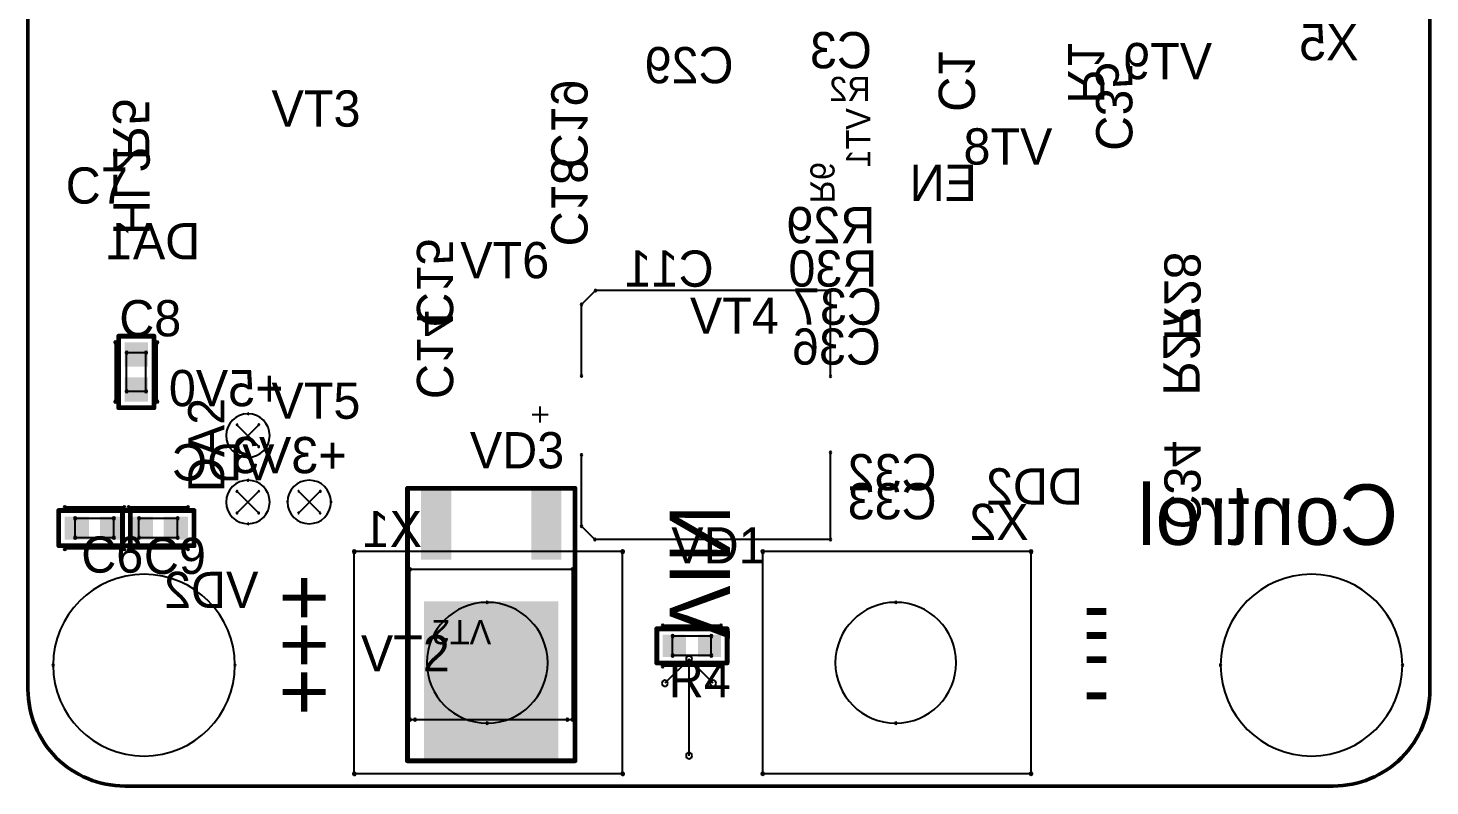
# Model space of a CAD drawing. Extents: x 23089 to 26449, y -1278 to -524.
# Drawn here: x 26304.1 to 26449.1, y -1197.1 to -1118.7 of the extents above; entities that cross this region are included whole.
import ezdxf

# ---------------------------------------------------------------- set-up
doc = ezdxf.new("R2010")
doc.units = 0
doc.header["$MEASUREMENT"] = 0
doc.layers.get('0').update_dxf_attribs({"linetype": 'CONTINUOUS', "lineweight": 50})
for name, color, linetype in [('BottomOverlay', 54, 'CONTINUOUS'), ('BottomPaste', 16, 'CONTINUOUS'), ('Mechanical1', 6, 'CONTINUOUS'), ('Mechanical20', 56, 'CONTINUOUS'), ('Mechanical21', 56, 'CONTINUOUS'), ('Mechanical23', 56, 'CONTINUOUS'), ('TopOverlay', 2, 'CONTINUOUS')]:
    doc.layers.add(name, color=color, linetype=linetype)
doc.styles.get("Standard").update_dxf_attribs({"font": 'ec5cdwin.shx'})

msp = doc.modelspace()

# ---------------------------------------------------------------- linework, layer by layer
for p, q in [((26304.09, -1187.12), (26304.09, -1054.62)), ((26449.09, -1187.12), (26449.09, -1054.61)), ((26439.09, -1197.12), (26314.09, -1197.12))]:
    msp.add_line(p, q)
for centre, start, end in [((26314.09, -1187.12), 180, 270.0009), ((26439.09, -1187.12), 269.9996, 0)]:
    msp.add_arc(centre, 10, start, end)
at = {"layer": 'BottomOverlay'}
for p, q in [((26313.14, -1157.36), (26313.14, -1151.21)), ((26317.45, -1157.36), (26317.45, -1151.21)), ((26314.04, -1168.28), (26307.9, -1168.28)), ((26320.64, -1168.28), (26314.49, -1168.28)), ((26314.04, -1172.6), (26307.9, -1172.6)), ((26320.64, -1172.6), (26314.49, -1172.6)), ((26343.59, -1190.26), (26343.59, -1174.71)), ((26360.41, -1174.71), (26343.59, -1174.71)), ((26360.41, -1190.26), (26360.41, -1174.71)), ((26375.77, -1180.53), (26369.74, -1180.53)), ((26375.77, -1184.72), (26369.74, -1184.72)), ((26344.12, -1190.26), (26343.59, -1190.26)), ((26360.41, -1190.26), (26359.87, -1190.26))]:
    msp.add_line(p, q, dxfattribs=at)
for centre, start, end in [((26313.14, -1151.21), 90, 270), ((26313.14, -1151.21), 270, 90), ((26317.45, -1151.21), 90, 270), ((26317.45, -1151.21), 270, 90), ((26313.14, -1157.36), 90, 270), ((26313.14, -1157.36), 270, 90), ((26317.45, -1157.36), 90, 270), ((26317.45, -1157.36), 270, 90), ((26307.9, -1168.28), 0, 180), ((26307.9, -1168.28), 180, 0), ((26314.04, -1168.28), 0, 180), ((26314.04, -1168.28), 180, 0), ((26314.49, -1168.28), 0, 180), ((26314.49, -1168.28), 180, 0), ((26320.64, -1168.28), 0, 180), ((26320.64, -1168.28), 180, 0), ((26307.9, -1172.6), 0, 180), ((26307.9, -1172.6), 180, 0), ((26314.04, -1172.6), 0, 180), ((26314.04, -1172.6), 180, 0), ((26314.49, -1172.6), 0, 180), ((26314.49, -1172.6), 180, 0), ((26320.64, -1172.6), 0, 180), ((26320.64, -1172.6), 180, 0), ((26343.59, -1174.71), 0, 180), ((26343.59, -1174.71), 0, 180), ((26343.59, -1174.71), 180, 0), ((26343.59, -1174.71), 180, 0), ((26360.41, -1174.71), 0, 180), ((26360.41, -1174.71), 0, 180), ((26360.41, -1174.71), 180, 0), ((26360.41, -1174.71), 180, 0), ((26369.74, -1180.53), 0, 180), ((26369.74, -1180.53), 180, 0), ((26375.77, -1180.53), 0, 180), ((26375.77, -1180.53), 180, 0), ((26369.74, -1184.72), 0, 180), ((26375.77, -1184.72), 0, 180), ((26369.74, -1184.72), 180, 0), ((26375.77, -1184.72), 180, 0), ((26343.59, -1190.26), 0, 180), ((26343.59, -1190.26), 0, 180), ((26343.59, -1190.26), 180, 0), ((26343.59, -1190.26), 180, 0), ((26344.12, -1190.26), 0, 180), ((26344.12, -1190.26), 180, 0), ((26359.87, -1190.26), 0, 180), ((26359.87, -1190.26), 180, 0), ((26360.41, -1190.26), 0, 180), ((26360.41, -1190.26), 0, 180), ((26360.41, -1190.26), 180, 0), ((26360.41, -1190.26), 180, 0)]:
    msp.add_arc(centre, 0.125, start, end, dxfattribs=at)
at = {"layer": 'BottomPaste'}
for points in [[(26316.49, -1151.21), (26316.49, -1153.73), (26314.1, -1151.21), (26314.1, -1153.73)], [(26316.49, -1154.84), (26316.49, -1157.36), (26314.1, -1154.84), (26314.1, -1157.36)], [(26347.86, -1173.7), (26344.74, -1173.7), (26347.86, -1166.58), (26344.74, -1166.58)], [(26359.26, -1173.7), (26356.14, -1173.7), (26359.26, -1166.58), (26356.14, -1166.58)], [(26310.41, -1171.64), (26307.9, -1171.64), (26310.41, -1169.24), (26307.9, -1169.24)], [(26314.04, -1171.64), (26311.53, -1171.64), (26314.04, -1169.24), (26311.53, -1169.24)], [(26317.01, -1171.64), (26314.49, -1171.64), (26317.01, -1169.24), (26314.49, -1169.24)], [(26320.64, -1171.64), (26318.12, -1171.64), (26320.64, -1169.24), (26318.12, -1169.24)], [(26358.94, -1194.26), (26345.06, -1194.26), (26358.94, -1178.01), (26345.06, -1178.01)], [(26372.14, -1183.76), (26369.74, -1183.76), (26372.14, -1181.48), (26369.74, -1181.48)], [(26375.77, -1183.76), (26373.38, -1183.76), (26375.77, -1181.48), (26373.38, -1181.48)]]:
    msp.add_solid(points, dxfattribs=at)
at = {"layer": 'Mechanical1'}
for p, q in [((26327.95, -1162.01), (26325.7, -1159.76)), ((26327.96, -1159.74), (26325.71, -1161.99)), ((26327.95, -1168.88), (26325.7, -1166.63)), ((26327.96, -1166.62), (26325.71, -1168.87)), ((26334.31, -1168.87), (26332.06, -1166.62)), ((26334.32, -1166.63), (26332.07, -1168.88))]:
    msp.add_line(p, q, dxfattribs=at)
for centre, radius, start, end in [((26326.84, -1160.87), 2.25, 90, 270), ((26325.7, -1159.76), 0.0625, 90, 270), ((26325.7, -1159.76), 0.0625, 270, 90), ((26326.84, -1158.62), 0.0625, 90, 270), ((26326.84, -1158.62), 0.0625, 270, 90), ((26326.84, -1160.87), 2.25, 270, 90), ((26327.96, -1159.74), 0.0625, 90, 270), ((26327.96, -1159.74), 0.0625, 270, 90), ((26325.71, -1161.99), 0.0625, 90, 270), ((26325.71, -1161.99), 0.0625, 270, 90), ((26327.95, -1162.01), 0.0625, 90, 270), ((26327.95, -1162.01), 0.0625, 270, 90), ((26326.84, -1163.12), 0.0625, 90, 270), ((26326.84, -1163.12), 0.0625, 270, 90), ((26326.84, -1167.74), 2.25, 90, 270), ((26326.84, -1165.49), 0.0625, 90, 270), ((26326.84, -1165.49), 0.0625, 270, 90), ((26326.84, -1167.74), 2.25, 270, 90), ((26333.18, -1167.74), 2.25, 0, 180), ((26325.7, -1166.63), 0.0625, 90, 270), ((26325.7, -1166.63), 0.0625, 270, 90), ((26327.96, -1166.62), 0.0625, 90, 270), ((26327.96, -1166.62), 0.0625, 270, 90), ((26332.06, -1166.62), 0.0625, 0, 180), ((26332.06, -1166.62), 0.0625, 180, 0), ((26334.32, -1166.63), 0.0625, 0, 180), ((26334.32, -1166.63), 0.0625, 180, 0), ((26330.93, -1167.74), 0.0625, 0, 180), ((26330.93, -1167.74), 0.0625, 180, 0), ((26333.18, -1167.74), 2.25, 180, 0), ((26335.43, -1167.74), 0.0625, 0, 180), ((26335.43, -1167.74), 0.0625, 180, 0), ((26325.71, -1168.87), 0.0625, 90, 270), ((26325.71, -1168.87), 0.0625, 270, 90), ((26326.84, -1169.99), 0.0625, 90, 270), ((26326.84, -1169.99), 0.0625, 270, 90), ((26327.95, -1168.88), 0.0625, 90, 270), ((26327.95, -1168.88), 0.0625, 270, 90), ((26332.07, -1168.88), 0.0625, 0, 180), ((26332.07, -1168.88), 0.0625, 180, 0), ((26334.31, -1168.87), 0.0625, 0, 180), ((26334.31, -1168.87), 0.0625, 180, 0)]:
    msp.add_arc(centre, radius, start, end, dxfattribs=at)
at = {"layer": 'Mechanical20'}
for p, q in [((26317.12, -1150.59), (26313.47, -1150.59)), ((26313.47, -1157.98), (26313.47, -1150.59)), ((26317.12, -1157.98), (26317.12, -1150.59)), ((26317.12, -1157.98), (26313.47, -1157.98)), ((26343.34, -1194.51), (26343.34, -1166.33)), ((26360.66, -1166.33), (26343.34, -1166.33)), ((26360.66, -1194.51), (26360.66, -1166.33)), ((26314.67, -1168.62), (26307.27, -1168.62)), ((26307.27, -1172.26), (26307.27, -1168.62)), ((26321.26, -1168.62), (26313.87, -1168.62)), ((26313.87, -1172.26), (26313.87, -1168.62)), ((26314.67, -1172.26), (26314.67, -1168.62)), ((26321.26, -1172.26), (26321.26, -1168.62)), ((26314.67, -1172.26), (26307.27, -1172.26)), ((26321.26, -1172.26), (26313.87, -1172.26)), ((26369.12, -1184.39), (26369.12, -1180.86)), ((26376.4, -1180.86), (26369.12, -1180.86)), ((26376.4, -1184.39), (26376.4, -1180.86)), ((26376.4, -1184.39), (26369.12, -1184.39)), ((26360.66, -1194.51), (26343.34, -1194.51))]:
    msp.add_line(p, q, dxfattribs=at)
for centre, start, end in [((26313.47, -1150.59), 90, 270), ((26313.47, -1150.59), 90, 270), ((26313.47, -1150.59), 270, 90), ((26313.47, -1150.59), 270, 90), ((26317.12, -1150.59), 90, 270), ((26317.12, -1150.59), 90, 270), ((26317.12, -1150.59), 270, 90), ((26317.12, -1150.59), 270, 90), ((26313.47, -1157.98), 90, 270), ((26313.47, -1157.98), 90, 270), ((26313.47, -1157.98), 270, 90), ((26313.47, -1157.98), 270, 90), ((26317.12, -1157.98), 90, 270), ((26317.12, -1157.98), 90, 270), ((26317.12, -1157.98), 270, 90), ((26317.12, -1157.98), 270, 90), ((26343.34, -1166.33), 0, 180), ((26343.34, -1166.33), 0, 180), ((26343.34, -1166.33), 180, 0), ((26343.34, -1166.33), 180, 0), ((26360.66, -1166.33), 0, 180), ((26360.66, -1166.33), 0, 180), ((26360.66, -1166.33), 180, 0), ((26360.66, -1166.33), 180, 0), ((26307.27, -1168.62), 0, 180), ((26307.27, -1168.62), 0, 180), ((26307.27, -1168.62), 180, 0), ((26307.27, -1168.62), 180, 0), ((26313.87, -1168.62), 0, 180), ((26313.87, -1168.62), 0, 180), ((26313.87, -1168.62), 180, 0), ((26313.87, -1168.62), 180, 0), ((26314.67, -1168.62), 0, 180), ((26314.67, -1168.62), 0, 180), ((26314.67, -1168.62), 180, 0), ((26314.67, -1168.62), 180, 0), ((26321.26, -1168.62), 0, 180), ((26321.26, -1168.62), 0, 180), ((26321.26, -1168.62), 180, 0), ((26321.26, -1168.62), 180, 0), ((26307.27, -1172.26), 0, 180), ((26307.27, -1172.26), 0, 180), ((26307.27, -1172.26), 180, 0), ((26307.27, -1172.26), 180, 0), ((26313.87, -1172.26), 0, 180), ((26313.87, -1172.26), 0, 180), ((26313.87, -1172.26), 180, 0), ((26313.87, -1172.26), 180, 0), ((26314.67, -1172.26), 0, 180), ((26314.67, -1172.26), 0, 180), ((26314.67, -1172.26), 180, 0), ((26314.67, -1172.26), 180, 0), ((26321.26, -1172.26), 0, 180), ((26321.26, -1172.26), 0, 180), ((26321.26, -1172.26), 180, 0), ((26321.26, -1172.26), 180, 0), ((26369.12, -1180.86), 0, 180), ((26369.12, -1180.86), 0, 180), ((26369.12, -1180.86), 180, 0), ((26369.12, -1180.86), 180, 0), ((26376.4, -1180.86), 0, 180), ((26376.4, -1180.86), 0, 180), ((26376.4, -1180.86), 180, 0), ((26376.4, -1180.86), 180, 0), ((26369.12, -1184.39), 0, 180), ((26369.12, -1184.39), 0, 180), ((26369.12, -1184.39), 180, 0), ((26369.12, -1184.39), 180, 0), ((26376.4, -1184.39), 0, 180), ((26376.4, -1184.39), 0, 180), ((26376.4, -1184.39), 180, 0), ((26376.4, -1184.39), 180, 0), ((26343.34, -1194.51), 0, 180), ((26343.34, -1194.51), 0, 180), ((26343.34, -1194.51), 180, 0), ((26343.34, -1194.51), 180, 0), ((26360.66, -1194.51), 0, 180), ((26360.66, -1194.51), 0, 180), ((26360.66, -1194.51), 180, 0), ((26360.66, -1194.51), 180, 0)]:
    msp.add_arc(centre, 0.125, start, end, dxfattribs=at)
at = {"layer": 'Mechanical21', "const_width": 0.5}
for points in [[(26313.47, -1157.98), (26313.47, -1150.59)], [(26317.12, -1150.59), (26313.47, -1150.59)], [(26317.12, -1157.98), (26317.12, -1150.59)], [(26317.12, -1157.98), (26313.47, -1157.98)], [(26360.66, -1166.33), (26343.34, -1166.33)], [(26343.34, -1194.51), (26343.34, -1166.33)], [(26360.66, -1194.51), (26360.66, -1166.33)], [(26307.27, -1172.26), (26307.27, -1168.62)], [(26314.67, -1168.62), (26307.27, -1168.62)], [(26313.87, -1172.26), (26313.87, -1168.62)], [(26321.26, -1168.62), (26313.87, -1168.62)], [(26314.67, -1172.26), (26314.67, -1168.62)], [(26321.26, -1172.26), (26321.26, -1168.62)], [(26314.67, -1172.26), (26307.27, -1172.26)], [(26321.26, -1172.26), (26313.87, -1172.26)], [(26376.4, -1180.86), (26369.12, -1180.86)], [(26369.12, -1184.39), (26369.12, -1180.86)], [(26376.4, -1184.39), (26376.4, -1180.86)], [(26376.4, -1184.39), (26369.12, -1184.39)], [(26360.66, -1194.51), (26343.34, -1194.51)]]:
    msp.add_lwpolyline(points, dxfattribs=at)
at = {"layer": 'Mechanical21', "const_width": 0.25}
for points in [[(26313.47, -1150.46, -1), (26313.47, -1150.71, -1)], [(26313.47, -1150.46, -1), (26313.47, -1150.71, -1)], [(26317.12, -1150.46, -1), (26317.12, -1150.71, -1)], [(26317.12, -1150.46, -1), (26317.12, -1150.71, -1)], [(26313.47, -1157.86, -1), (26313.47, -1158.11, -1)], [(26313.47, -1157.86, -1), (26313.47, -1158.11, -1)], [(26317.12, -1157.86, -1), (26317.12, -1158.11, -1)], [(26317.12, -1157.86, -1), (26317.12, -1158.11, -1)], [(26343.46, -1166.33, -1), (26343.21, -1166.33, -1)], [(26343.46, -1166.33, -1), (26343.21, -1166.33, -1)], [(26360.79, -1166.33, -1), (26360.54, -1166.33, -1)], [(26360.79, -1166.33, -1), (26360.54, -1166.33, -1)], [(26307.4, -1168.62, -1), (26307.15, -1168.62, -1)], [(26307.4, -1168.62, -1), (26307.15, -1168.62, -1)], [(26313.99, -1168.62, -1), (26313.74, -1168.62, -1)], [(26313.99, -1168.62, -1), (26313.74, -1168.62, -1)], [(26314.79, -1168.62, -1), (26314.54, -1168.62, -1)], [(26314.79, -1168.62, -1), (26314.54, -1168.62, -1)], [(26321.39, -1168.62, -1), (26321.14, -1168.62, -1)], [(26321.39, -1168.62, -1), (26321.14, -1168.62, -1)], [(26307.4, -1172.26, -1), (26307.15, -1172.26, -1)], [(26307.4, -1172.26, -1), (26307.15, -1172.26, -1)], [(26313.99, -1172.26, -1), (26313.74, -1172.26, -1)], [(26313.99, -1172.26, -1), (26313.74, -1172.26, -1)], [(26314.79, -1172.26, -1), (26314.54, -1172.26, -1)], [(26314.79, -1172.26, -1), (26314.54, -1172.26, -1)], [(26321.39, -1172.26, -1), (26321.14, -1172.26, -1)], [(26321.39, -1172.26, -1), (26321.14, -1172.26, -1)], [(26369.24, -1180.86, -1), (26368.99, -1180.86, -1)], [(26369.24, -1180.86, -1), (26368.99, -1180.86, -1)], [(26376.52, -1180.86, -1), (26376.27, -1180.86, -1)], [(26376.52, -1180.86, -1), (26376.27, -1180.86, -1)], [(26369.24, -1184.39, -1), (26368.99, -1184.39, -1)], [(26369.24, -1184.39, -1), (26368.99, -1184.39, -1)], [(26376.52, -1184.39, -1), (26376.27, -1184.39, -1)], [(26376.52, -1184.39, -1), (26376.27, -1184.39, -1)], [(26343.46, -1194.51, -1), (26343.21, -1194.51, -1)], [(26343.46, -1194.51, -1), (26343.21, -1194.51, -1)], [(26360.79, -1194.51, -1), (26360.54, -1194.51, -1)], [(26360.79, -1194.51, -1), (26360.54, -1194.51, -1)]]:
    msp.add_lwpolyline(points, format="xyb", close=True, dxfattribs=at)
at = {"layer": 'Mechanical23'}
for p, q in [((26316.29, -1152.29), (26314.29, -1152.29)), ((26314.29, -1156.29), (26314.29, -1152.29)), ((26316.29, -1156.29), (26316.29, -1152.29)), ((26316.29, -1156.29), (26314.29, -1156.29)), ((26312.97, -1169.44), (26308.97, -1169.44)), ((26308.97, -1171.44), (26308.97, -1169.44)), ((26312.97, -1171.44), (26312.97, -1169.44)), ((26319.57, -1169.44), (26315.57, -1169.44)), ((26315.57, -1171.44), (26315.57, -1169.44)), ((26319.57, -1171.44), (26319.57, -1169.44)), ((26312.97, -1171.44), (26308.97, -1171.44)), ((26319.57, -1171.44), (26315.57, -1171.44)), ((26343.59, -1190.26), (26343.59, -1174.71)), ((26360.41, -1174.71), (26343.59, -1174.71)), ((26360.41, -1190.26), (26360.41, -1174.71)), ((26370.76, -1183.62), (26370.76, -1181.62)), ((26374.76, -1181.62), (26370.76, -1181.62)), ((26374.76, -1183.62), (26374.76, -1181.62)), ((26374.76, -1183.62), (26370.76, -1183.62)), ((26360.41, -1190.26), (26343.59, -1190.26))]:
    msp.add_line(p, q, dxfattribs=at)
for centre, start, end in [((26314.29, -1152.29), 90, 270), ((26314.29, -1152.29), 90, 270), ((26314.29, -1152.29), 270, 90), ((26314.29, -1152.29), 270, 90), ((26316.29, -1152.29), 90, 270), ((26316.29, -1152.29), 90, 270), ((26316.29, -1152.29), 270, 90), ((26316.29, -1152.29), 270, 90), ((26314.29, -1156.29), 90, 270), ((26314.29, -1156.29), 90, 270), ((26314.29, -1156.29), 270, 90), ((26314.29, -1156.29), 270, 90), ((26316.29, -1156.29), 90, 270), ((26316.29, -1156.29), 90, 270), ((26316.29, -1156.29), 270, 90), ((26316.29, -1156.29), 270, 90), ((26308.97, -1169.44), 0, 180), ((26308.97, -1169.44), 0, 180), ((26308.97, -1169.44), 180, 0), ((26308.97, -1169.44), 180, 0), ((26312.97, -1169.44), 0, 180), ((26312.97, -1169.44), 0, 180), ((26312.97, -1169.44), 180, 0), ((26312.97, -1169.44), 180, 0), ((26315.57, -1169.44), 0, 180), ((26315.57, -1169.44), 0, 180), ((26315.57, -1169.44), 180, 0), ((26315.57, -1169.44), 180, 0), ((26319.57, -1169.44), 0, 180), ((26319.57, -1169.44), 0, 180), ((26319.57, -1169.44), 180, 0), ((26319.57, -1169.44), 180, 0), ((26308.97, -1171.44), 0, 180), ((26308.97, -1171.44), 0, 180), ((26308.97, -1171.44), 180, 0), ((26308.97, -1171.44), 180, 0), ((26312.97, -1171.44), 0, 180), ((26312.97, -1171.44), 0, 180), ((26312.97, -1171.44), 180, 0), ((26312.97, -1171.44), 180, 0), ((26315.57, -1171.44), 0, 180), ((26315.57, -1171.44), 0, 180), ((26315.57, -1171.44), 180, 0), ((26315.57, -1171.44), 180, 0), ((26319.57, -1171.44), 0, 180), ((26319.57, -1171.44), 0, 180), ((26319.57, -1171.44), 180, 0), ((26319.57, -1171.44), 180, 0), ((26343.59, -1174.71), 0, 180), ((26343.59, -1174.71), 0, 180), ((26343.59, -1174.71), 180, 0), ((26343.59, -1174.71), 180, 0), ((26360.41, -1174.71), 0, 180), ((26360.41, -1174.71), 0, 180), ((26360.41, -1174.71), 180, 0), ((26360.41, -1174.71), 180, 0), ((26370.76, -1181.62), 0, 180), ((26370.76, -1181.62), 0, 180), ((26370.76, -1181.62), 180, 0), ((26370.76, -1181.62), 180, 0), ((26374.76, -1181.62), 0, 180), ((26374.76, -1181.62), 0, 180), ((26374.76, -1181.62), 180, 0), ((26374.76, -1181.62), 180, 0), ((26370.76, -1183.62), 0, 180), ((26370.76, -1183.62), 0, 180), ((26370.76, -1183.62), 180, 0), ((26370.76, -1183.62), 180, 0), ((26374.76, -1183.62), 0, 180), ((26374.76, -1183.62), 0, 180), ((26374.76, -1183.62), 180, 0), ((26374.76, -1183.62), 180, 0), ((26343.59, -1190.26), 0, 180), ((26343.59, -1190.26), 0, 180), ((26343.59, -1190.26), 180, 0), ((26343.59, -1190.26), 180, 0), ((26360.41, -1190.26), 0, 180), ((26360.41, -1190.26), 0, 180), ((26360.41, -1190.26), 180, 0), ((26360.41, -1190.26), 180, 0)]:
    msp.add_arc(centre, 0.125, start, end, dxfattribs=at)
at = {"layer": 'TopOverlay'}
for p, q in [((26362.78, -1145.87), (26361.34, -1147.31)), ((26387.09, -1145.87), (26362.78, -1145.87)), ((26387.09, -1154.74), (26387.09, -1145.87)), ((26361.34, -1154.68), (26361.34, -1147.31)), ((26357.05, -1159.51), (26357.05, -1157.85)), ((26356.22, -1158.68), (26357.89, -1158.68)), ((26387.09, -1171.62), (26387.09, -1162.62)), ((26361.34, -1170.24), (26361.34, -1162.87)), ((26362.72, -1171.62), (26361.34, -1170.24)), ((26337.84, -1195.87), (26337.84, -1172.87)), ((26365.59, -1172.87), (26337.84, -1172.87)), ((26387.09, -1171.62), (26362.72, -1171.62)), ((26365.59, -1195.87), (26365.59, -1172.87)), ((26380.09, -1195.87), (26380.09, -1172.87)), ((26407.84, -1172.87), (26380.09, -1172.87)), ((26407.84, -1195.87), (26407.84, -1172.87)), ((26372.46, -1183.99), (26369.96, -1186.49)), ((26374.96, -1186.49), (26372.46, -1183.99)), ((26372.46, -1193.99), (26372.46, -1183.99)), ((26365.59, -1195.87), (26337.84, -1195.87)), ((26407.84, -1195.87), (26380.09, -1195.87))]:
    msp.add_line(p, q, dxfattribs=at)
for centre, radius, start, end in [((26362.78, -1145.87), 0.0938, 0, 180), ((26362.78, -1145.87), 0.0938, 0, 180), ((26362.78, -1145.87), 0.0938, 180, 0), ((26362.78, -1145.87), 0.0938, 180, 0), ((26387.09, -1145.87), 0.0938, 0, 180), ((26387.09, -1145.87), 0.0938, 0, 180), ((26387.09, -1145.87), 0.0938, 180, 0), ((26387.09, -1145.87), 0.0938, 180, 0), ((26361.34, -1147.31), 0.0938, 0, 180), ((26361.34, -1147.31), 0.0938, 0, 180), ((26361.34, -1147.31), 0.0938, 180, 0), ((26361.34, -1147.31), 0.0938, 180, 0), ((26361.34, -1154.68), 0.0938, 0, 180), ((26361.34, -1154.68), 0.0938, 180, 0), ((26387.09, -1154.74), 0.0938, 0, 180), ((26387.09, -1154.74), 0.0938, 180, 0), ((26326.84, -1160.87), 2.25, 90, 270), ((26326.84, -1158.62), 0.0625, 90, 270), ((26326.84, -1158.62), 0.0625, 270, 90), ((26326.84, -1160.87), 2.25, 270, 90), ((26361.34, -1162.87), 0.0938, 0, 180), ((26387.09, -1162.62), 0.0938, 0, 180), ((26387.09, -1162.62), 0.0938, 180, 0), ((26326.84, -1163.12), 0.0625, 90, 270), ((26326.84, -1163.12), 0.0625, 270, 90), ((26361.34, -1162.87), 0.0938, 180, 0), ((26326.84, -1167.74), 2.25, 90, 270), ((26326.84, -1165.49), 0.0625, 90, 270), ((26326.84, -1165.49), 0.0625, 270, 90), ((26326.84, -1167.74), 2.25, 270, 90), ((26333.18, -1167.74), 2.25, 0, 180), ((26330.93, -1167.74), 0.0625, 0, 180), ((26330.93, -1167.74), 0.0625, 180, 0), ((26333.18, -1167.74), 2.25, 180, 0), ((26335.43, -1167.74), 0.0625, 0, 180), ((26335.43, -1167.74), 0.0625, 180, 0), ((26326.84, -1169.99), 0.0625, 90, 270), ((26326.84, -1169.99), 0.0625, 270, 90), ((26361.34, -1170.24), 0.0938, 0, 180), ((26361.34, -1170.24), 0.0938, 0, 180), ((26361.34, -1170.24), 0.0938, 180, 0), ((26361.34, -1170.24), 0.0938, 180, 0), ((26362.72, -1171.62), 0.0938, 0, 180), ((26362.72, -1171.62), 0.0938, 0, 180), ((26387.09, -1171.62), 0.0938, 0, 180), ((26387.09, -1171.62), 0.0938, 0, 180), ((26337.84, -1172.87), 0.156, 90, 270), ((26337.84, -1172.87), 0.156, 90, 270), ((26337.84, -1172.87), 0.156, 270, 90), ((26337.84, -1172.87), 0.156, 270, 90), ((26362.72, -1171.62), 0.0938, 180, 0), ((26362.72, -1171.62), 0.0938, 180, 0), ((26365.59, -1172.87), 0.156, 90, 270), ((26365.59, -1172.87), 0.156, 90, 270), ((26365.59, -1172.87), 0.156, 270, 90), ((26365.59, -1172.87), 0.156, 270, 90), ((26380.09, -1172.87), 0.156, 90, 270), ((26380.09, -1172.87), 0.156, 90, 270), ((26380.09, -1172.87), 0.156, 270, 90), ((26380.09, -1172.87), 0.156, 270, 90), ((26387.09, -1171.62), 0.0938, 180, 0), ((26387.09, -1171.62), 0.0938, 180, 0), ((26407.84, -1172.87), 0.156, 90, 270), ((26407.84, -1172.87), 0.156, 90, 270), ((26407.84, -1172.87), 0.156, 270, 90), ((26407.84, -1172.87), 0.156, 270, 90), ((26316.09, -1184.62), 9.4, 0, 180), ((26436.84, -1184.62), 9.4, 0, 180), ((26351.59, -1184.37), 6.25, 90, 270), ((26351.59, -1178.12), 0.0938, 90, 270), ((26351.59, -1178.12), 0.0938, 270, 90), ((26351.59, -1184.37), 6.25, 270, 90), ((26393.84, -1184.37), 6.25, 90, 270), ((26393.84, -1178.12), 0.0938, 90, 270), ((26393.84, -1178.12), 0.0938, 270, 90), ((26393.84, -1184.37), 6.25, 270, 90), ((26306.69, -1184.62), 0.0938, 0, 180), ((26306.69, -1184.62), 0.0938, 180, 0), ((26316.09, -1184.62), 9.4, 180, 0), ((26325.5, -1184.62), 0.0938, 0, 180), ((26325.5, -1184.62), 0.0938, 180, 0), ((26372.46, -1183.99), 0.312, 0, 180), ((26372.46, -1183.99), 0.312, 0, 180), ((26372.46, -1183.99), 0.312, 0, 180), ((26372.46, -1183.99), 0.312, 180, 0), ((26372.46, -1183.99), 0.312, 180, 0), ((26372.46, -1183.99), 0.312, 180, 0), ((26427.44, -1184.62), 0.0938, 0, 180), ((26427.44, -1184.62), 0.0938, 180, 0), ((26436.84, -1184.62), 9.4, 180, 0), ((26446.25, -1184.62), 0.0938, 0, 180), ((26446.25, -1184.62), 0.0938, 180, 0), ((26369.96, -1186.49), 0.312, 0, 180), ((26369.96, -1186.49), 0.312, 180, 0), ((26374.96, -1186.49), 0.312, 0, 180), ((26374.96, -1186.49), 0.312, 180, 0), ((26351.59, -1190.62), 0.0938, 90, 270), ((26351.59, -1190.62), 0.0938, 270, 90), ((26393.84, -1190.62), 0.0938, 90, 270), ((26393.84, -1190.62), 0.0938, 270, 90), ((26372.46, -1193.99), 0.312, 0, 180), ((26372.46, -1193.99), 0.312, 180, 0), ((26337.84, -1195.87), 0.156, 90, 270), ((26337.84, -1195.87), 0.156, 90, 270), ((26337.84, -1195.87), 0.156, 270, 90), ((26337.84, -1195.87), 0.156, 270, 90), ((26365.59, -1195.87), 0.156, 90, 270), ((26365.59, -1195.87), 0.156, 90, 270), ((26365.59, -1195.87), 0.156, 270, 90), ((26365.59, -1195.87), 0.156, 270, 90), ((26380.09, -1195.87), 0.156, 90, 270), ((26380.09, -1195.87), 0.156, 90, 270), ((26380.09, -1195.87), 0.156, 270, 90), ((26380.09, -1195.87), 0.156, 270, 90), ((26407.84, -1195.87), 0.156, 90, 270), ((26407.84, -1195.87), 0.156, 90, 270), ((26407.84, -1195.87), 0.156, 270, 90), ((26407.84, -1195.87), 0.156, 270, 90)]:
    msp.add_arc(centre, radius, start, end, dxfattribs=at)

# ---------------------------------------------------------------- texts
at = {"layer": 'BottomOverlay'}
for s, p in [('VT3', (26329.28, -1128.91)), ('C7', (26307.99, -1136.87)), ('VT6', (26348.8, -1144.59)), ('C8', (26313.53, -1150.6)), ('VT4', (26372.55, -1150.34)), ('VT5', (26329.27, -1159.13)), ('VD3', (26349.79, -1164.26)), ('C6', (26309.6, -1175.05)), ('C9', (26316.08, -1175.18)), ('VD1', (26370.62, -1174.1)), ('VT2', (26338.52, -1185.27)), ('R4', (26370.36, -1187.94))]:
    msp.add_text(s, height=3.75, dxfattribs=at).set_placement(p)
msp.add_text('DA2', height=3.75, rotation=90, dxfattribs=at).set_placement((26324.41, -1166.72))
at = {"layer": 'Mechanical20'}
msp.add_text('VT2', height=2.5, rotation=180, dxfattribs=at).set_placement((26352, -1179.95))
at = {"layer": 'TopOverlay', "text_generation_flag": 2}
for s, height, p in [('C3', 3.75, (26391.38, -1122.87)), ('X5', 3.75, (26441.7, -1122.03)), ('C29', 3.75, (26377.07, -1124.42)), ('VT9', 3.75, (26426.56, -1124)), ('R2', 2.5, (26391.24, -1126.26)), ('VT8', 3.75, (26410.04, -1132.83)), ('EN', 3.75, (26402.24, -1136.6)), ('R29', 3.75, (26391.73, -1140.97)), ('DA1', 3.75, (26321.91, -1142.63)), ('C11', 3.75, (26375.01, -1145.47)), ('R30', 3.75, (26391.94, -1145.46)), ('C37', 3.75, (26392.41, -1149.4)), ('C36', 3.75, (26392.31, -1153.53)), ('+5V0', 3.75, (26330.51, -1157.83)), ('+3V3', 3.75, (26337.04, -1164.76)), ('VDC', 3.75, (26329.59, -1165.51)), ('C32', 3.75, (26398.06, -1166.53)), ('DD2', 3.75, (26413.21, -1168)), ('C33', 3.75, (26398.07, -1169.53)), ('Control', 6.25, (26445.79, -1172.17)), ('X1', 3.75, (26344.85, -1172.41)), ('X2', 3.75, (26407.59, -1171.68)), ('VD2', 3.75, (26327.92, -1178.71)), ('-', 6.25, (26415.98, -1181.47)), ('-', 6.25, (26415.98, -1183.97)), ('-', 6.25, (26415.98, -1186.46)), ('-', 6.25, (26415.98, -1190.21))]:
    msp.add_text(s, height=height, dxfattribs=at).set_placement(p)
for s, height, rotation, p in [('R1', 3.75, 270, (26411.66, -1126.53)), ('C1', 3.75, 270, (26398.28, -1127.38)), ('C35', 3.75, 270, (26414.56, -1131.41)), ('C19', 3.75, 270, (26358.21, -1133.24)), ('R5', 3.75, 270, (26312.88, -1132.4)), ('VT1', 2.5, 90, (26391.21, -1127)), ('HL2', 3.75, 270, (26312.93, -1140.13)), ('C18', 3.75, 270, (26358.21, -1141.3)), ('R6', 2.5, 270, (26385.01, -1136.85)), ('C15', 3.75, 270, (26344.31, -1149.67)), ('R28', 3.75, 270, (26421.62, -1151.07)), ('C14', 3.75, 270, (26344.31, -1157.1)), ('R27', 3.75, 270, (26421.52, -1156.72)), ('C34', 3.75, 270, (26421.62, -1170.57)), ('VIN', 6.25, 270, (26370.46, -1181.94)), ('+++', 6.25, 270, (26329.62, -1189.83))]:
    msp.add_text(s, height=height, rotation=rotation, dxfattribs=at).set_placement(p)

doc.saveas('drawing.dxf')
